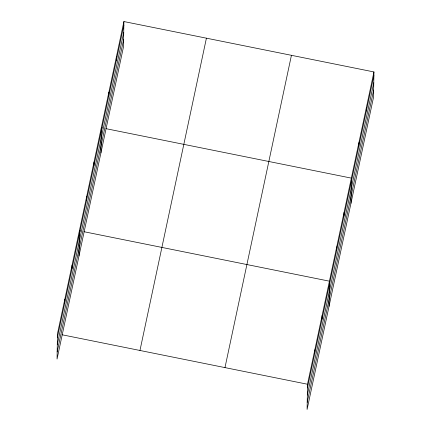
<?xml version="1.0" encoding="UTF-8"?>
<svg xmlns="http://www.w3.org/2000/svg" width="431" height="431" viewBox="0 0 431 431"><rect width="100%" height="100%" fill="white"/><g stroke="black" fill="none" stroke-linecap="round" stroke-linejoin="round"><path stroke-width="0.65" d="M64.704 303.16L64.763 299.491M72.015 268.809L72.074 265.135M78.986 255.998L79.385 230.784L80.694 231.048M86.636 200.108L86.69 196.434M93.947 165.752L94.001 162.083M100.919 152.94L101.312 127.727L102.621 127.991M108.784 96.011L108.844 92.336M116.316 60.615L116.375 56.94M123.907 21.55L123.508 46.763L57.054 359.055L57.452 333.842L123.907 21.55L373.946 71.945L373.548 97.158L307.093 409.45L307.492 384.236L373.946 71.945M314.743 353.555L314.797 349.886M322.054 319.204L322.108 315.535M329.025 306.393L329.419 281.179L83.964 231.711M336.67 250.503L336.73 246.828M343.981 216.146L344.04 212.478M350.953 203.335L351.351 178.122L105.897 128.654M358.824 146.405L358.883 142.731M366.355 111.009L366.415 107.341M57.393 337.516L123.848 25.224M57.285 344.622L123.74 32.33M57.167 351.949L123.622 39.657M139.962 350.473L206.417 38.181M224.977 367.605L291.431 55.313M307.432 387.911L373.887 75.619M307.319 395.017L373.774 82.725M307.206 402.344L373.661 90.052M62.037 334.768L307.492 384.236"/></g></svg>
